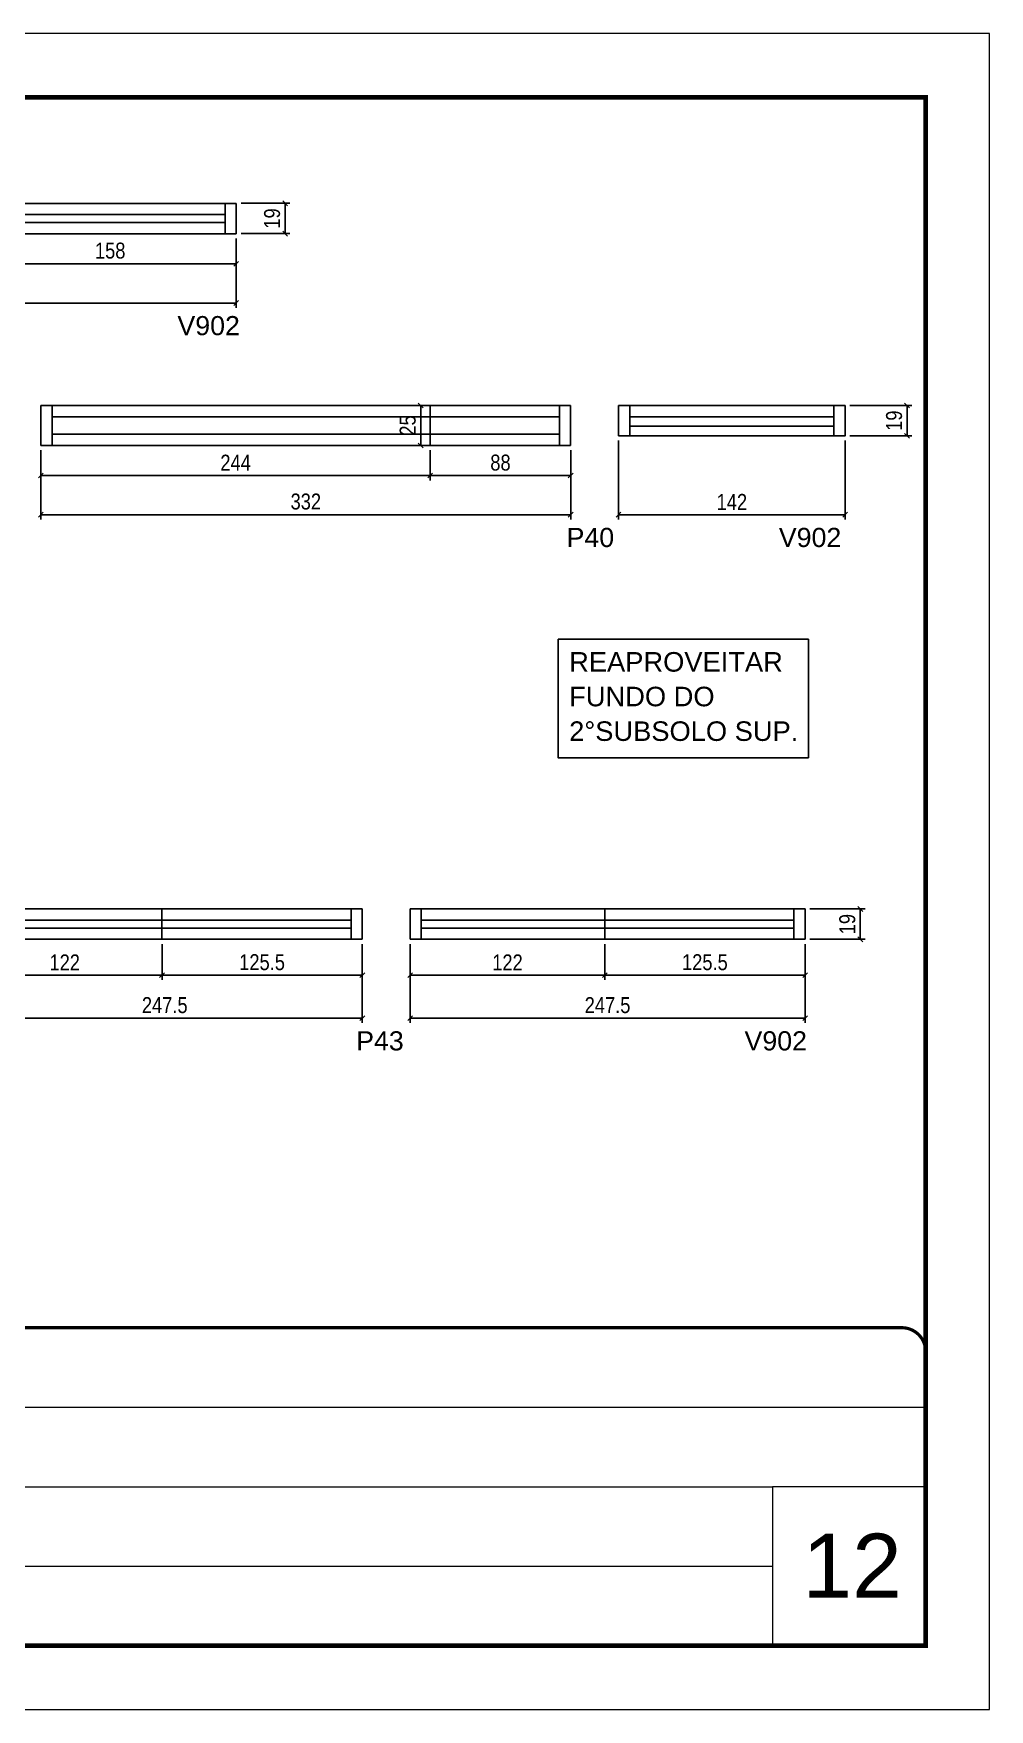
# Model space of a CAD drawing. Extents: x 1959 to 8212, y 239 to 4735.
# Drawn here: x 7613 to 8212, y 1388 to 2438 of the extents above; entities that cross this region are included whole.
import ezdxf

# ---------------------------------------------------------------- set-up
doc = ezdxf.new("R2010")
doc.units = 0
doc.linetypes.add('CONTINUO', pattern=[0])
doc.linetypes.add('DASHED', pattern=[0.75, 0.5, -0.25])
for name, color, linetype in [('5', 5, 'Continuous'), ('COTA', 241, 'Continuous'), ('Painéis', 200, 'Continuous'), ('SARR_2.2x7', 40, 'Continuous')]:
    doc.layers.add(name, color=color, linetype=linetype)
for name, color, linetype, lineweight in [('CARIMBO', 255, 'Continuous', 9), ('Folhas', 255, 'Continuous', 9), ('SARRAFO DE PRESSAO', 251, 'DASHED', 9)]:
    doc.layers.add(name, color=color, linetype=linetype, lineweight=lineweight)
doc.styles.add('ARIAL', font='arial.ttf')
doc.styles.add('COTA TECNICA', font='techl___.ttf', dxfattribs={"height": 10})
doc.styles.get("Standard").update_dxf_attribs({"font": 'arial.ttf'})
doc.dimstyles.new('PAINEL', dxfattribs={"dimtxt": 10, "dimasz": 3, "dimexe": 3, "dimexo": 3, "dimgap": 3, "dimtad": 1, "dimdec": 1, "dimzin": 12, "dimdsep": 46, "dimtxsty": 'COTA TECNICA', "dimblk1": 'OBLIQUE', "dimblk2": 'OBLIQUE', "dimsah": 1, "dimcen": 0.9, "dimclrd": 4, "dimclre": 4, "dimclrt": 240, "dimadec": 1, "dimazin": 3, "dimtfac": 1, "dimtdec": 1, "dimtmove": 0, "dimatfit": 3, "dimfxl": 1, "dimtolj": 1, "dimtzin": 12, "dimarcsym": 0})

# ---------------------------------------------------------------- blocks, each defined once
blk = doc.blocks.new('9999999999')
at = {"color": 30, "linetype": 'CONTINUO'}
for p, q in [((98564.6, 34379.6), (99584, 34379.6)), ((98564.6, 34329.8), (99488, 34329.8)), ((99584, 34329.8), (99488, 34329.8)), ((99488, 34329.8), (99488, 34230.2)), ((98564.6, 34280), (99488, 34280))]:
    blk.add_line(p, q, dxfattribs=at)
at = {"color": 30, "linetype": 'CONTINUO', "const_width": 2}
blk.add_lwpolyline([(99584, 34230.2), (99584, 34414.4, 0.414214), (99569, 34429.4), (98229, 34429.4, 0.414214), (98214, 34414.4), (98214, 34245.2, 0.414214), (98229, 34230.2), (99584, 34230.2)], format="xyb", dxfattribs=at)
at = {"layer": 'Folhas'}
blk.add_lwpolyline([(98139, 34190.2), (99624, 34190.2), (99624, 35240.2), (98139, 35240.2)], close=True, dxfattribs=at)
at = {"layer": 'Folhas', "color": 30, "const_width": 3}
blk.add_lwpolyline([(98214, 34230.2), (99584, 34230.2), (99584, 35200.2), (98214, 35200.2)], close=True, dxfattribs=at)
blk = doc.blocks.new('_Oblique')
at = {"color": 0, "linetype": 'ByBlock', "lineweight": -2}
blk.add_line((-0.5, -0.5), (0.5, 0.5), dxfattribs=at)
blk = doc.blocks.new('*D654')
at = {"layer": 'COTA', "color": 4, "lineweight": -2, "transparency": 16777216}
for p, q in [((6850.2, 2309.7), (6850.2, 2266.2)), ((7740.2, 2309.7), (7740.2, 2266.2)), ((6850.2, 2269.2), (7740.2, 2269.2))]:
    blk.add_line(p, q, dxfattribs=at)
at = {"layer": 'Defpoints', "color": 0, "transparency": 16777216}
for p in [(6850.2, 2312.7), (7740.2, 2312.7), (7740.2, 2269.2)]:
    blk.add_point(p, dxfattribs=at)
at = {"layer": 'COTA', "color": 4, "lineweight": -2, "transparency": 16777216, "xscale": 3, "yscale": 3, "zscale": 3, "rotation": 180}
blk.add_blockref('_Oblique', (6850.2, 2269.2), dxfattribs=at)
at = {"layer": 'COTA', "color": 4, "lineweight": -2, "transparency": 16777216, "xscale": 3, "yscale": 3, "zscale": 3}
blk.add_blockref('_Oblique', (7740.2, 2269.2), dxfattribs=at)
at = {"layer": 'COTA', "color": 240, "transparency": 16777216, "insert": (7295.2, 2277.4), "char_height": 10, "attachment_point": 5, "style": 'COTA TECNICA'}
blk.add_mtext('\\A1;890', dxfattribs=at)
blk = doc.blocks.new('*D656')
at = {"layer": 'COTA', "color": 4, "lineweight": -2, "transparency": 16777216}
for p, q in [((7743.2, 2331.7), (7773.8, 2331.7)), ((7770.8, 2331.7), (7770.8, 2312.7)), ((7743.2, 2312.7), (7773.8, 2312.7))]:
    blk.add_line(p, q, dxfattribs=at)
at = {"layer": 'Defpoints', "color": 0, "transparency": 16777216}
for p in [(7740.2, 2331.7), (7740.2, 2312.7), (7770.8, 2312.7)]:
    blk.add_point(p, dxfattribs=at)
at = {"layer": 'COTA', "color": 4, "lineweight": -2, "transparency": 16777216, "xscale": 3, "yscale": 3, "zscale": 3}
for p, rotation in [((7770.8, 2331.7), 90), ((7770.8, 2312.7), 270)]:
    blk.add_blockref('_Oblique', p, dxfattribs=dict(at, rotation=rotation))
at = {"layer": 'COTA', "color": 240, "transparency": 16777216, "insert": (7762.7, 2322.2), "char_height": 10, "attachment_point": 5, "rotation": 90, "style": 'COTA TECNICA'}
blk.add_mtext('\\A1;19', dxfattribs=at)
blk = doc.blocks.new('*D657')
at = {"layer": 'COTA', "color": 4, "lineweight": -2, "transparency": 16777216}
for p, q in [((7582.2, 2309.7), (7582.2, 2290.8)), ((7740.2, 2309.7), (7740.2, 2290.8)), ((7582.2, 2293.8), (7740.2, 2293.8))]:
    blk.add_line(p, q, dxfattribs=at)
at = {"layer": 'Defpoints', "color": 0, "transparency": 16777216}
for p in [(7582.2, 2312.7), (7740.2, 2312.7), (7740.2, 2293.8)]:
    blk.add_point(p, dxfattribs=at)
at = {"layer": 'COTA', "color": 4, "lineweight": -2, "transparency": 16777216, "xscale": 3, "yscale": 3, "zscale": 3, "rotation": 180}
blk.add_blockref('_Oblique', (7582.2, 2293.8), dxfattribs=at)
at = {"layer": 'COTA', "color": 4, "lineweight": -2, "transparency": 16777216, "xscale": 3, "yscale": 3, "zscale": 3}
blk.add_blockref('_Oblique', (7740.2, 2293.8), dxfattribs=at)
at = {"layer": 'COTA', "color": 240, "transparency": 16777216, "insert": (7661.2, 2302), "char_height": 10, "attachment_point": 5, "style": 'COTA TECNICA'}
blk.add_mtext('\\A1;158', dxfattribs=at)
blk = doc.blocks.new('*D673')
at = {"layer": 'COTA', "color": 4, "lineweight": -2, "transparency": 16777216}
for p, q in [((7617.8, 2177), (7617.8, 2133.6)), ((7949.8, 2177), (7949.8, 2133.6)), ((7617.8, 2136.6), (7949.8, 2136.6))]:
    blk.add_line(p, q, dxfattribs=at)
at = {"layer": 'Defpoints', "color": 0, "transparency": 16777216}
for p in [(7617.8, 2180), (7949.8, 2180), (7949.8, 2136.6)]:
    blk.add_point(p, dxfattribs=at)
at = {"layer": 'COTA', "color": 4, "lineweight": -2, "transparency": 16777216, "xscale": 3, "yscale": 3, "zscale": 3, "rotation": 180}
blk.add_blockref('_Oblique', (7617.8, 2136.6), dxfattribs=at)
at = {"layer": 'COTA', "color": 4, "lineweight": -2, "transparency": 16777216, "xscale": 3, "yscale": 3, "zscale": 3}
blk.add_blockref('_Oblique', (7949.8, 2136.6), dxfattribs=at)
at = {"layer": 'COTA', "color": 240, "transparency": 16777216, "insert": (7783.8, 2144.8), "char_height": 10, "attachment_point": 5, "style": 'COTA TECNICA'}
blk.add_mtext('\\A1;332', dxfattribs=at)
blk = doc.blocks.new('*D676')
at = {"layer": 'COTA', "color": 4, "lineweight": -2, "transparency": 16777216}
for p, q in [((7617.8, 2177), (7617.8, 2158.1)), ((7861.8, 2177), (7861.8, 2158.1)), ((7617.8, 2161.1), (7861.8, 2161.1))]:
    blk.add_line(p, q, dxfattribs=at)
at = {"layer": 'Defpoints', "color": 0, "transparency": 16777216}
for p in [(7617.8, 2180), (7861.8, 2180), (7861.8, 2161.1)]:
    blk.add_point(p, dxfattribs=at)
at = {"layer": 'COTA', "color": 4, "lineweight": -2, "transparency": 16777216, "xscale": 3, "yscale": 3, "zscale": 3, "rotation": 180}
blk.add_blockref('_Oblique', (7617.8, 2161.1), dxfattribs=at)
at = {"layer": 'COTA', "color": 4, "lineweight": -2, "transparency": 16777216, "xscale": 3, "yscale": 3, "zscale": 3}
blk.add_blockref('_Oblique', (7861.8, 2161.1), dxfattribs=at)
at = {"layer": 'COTA', "color": 240, "transparency": 16777216, "insert": (7739.8, 2169.2), "char_height": 10, "attachment_point": 5, "style": 'COTA TECNICA'}
blk.add_mtext('\\A1;244', dxfattribs=at)
blk = doc.blocks.new('*D677')
at = {"layer": 'COTA', "color": 4, "lineweight": -2, "transparency": 16777216}
for p, q in [((7861.8, 2177), (7861.8, 2158.1)), ((7949.8, 2177), (7949.8, 2158.1)), ((7861.8, 2161.1), (7949.8, 2161.1))]:
    blk.add_line(p, q, dxfattribs=at)
at = {"layer": 'Defpoints', "color": 0, "transparency": 16777216}
for p in [(7861.8, 2180), (7949.8, 2180), (7949.8, 2161.1)]:
    blk.add_point(p, dxfattribs=at)
at = {"layer": 'COTA', "color": 4, "lineweight": -2, "transparency": 16777216, "xscale": 3, "yscale": 3, "zscale": 3, "rotation": 180}
blk.add_blockref('_Oblique', (7861.8, 2161.1), dxfattribs=at)
at = {"layer": 'COTA', "color": 4, "lineweight": -2, "transparency": 16777216, "xscale": 3, "yscale": 3, "zscale": 3}
blk.add_blockref('_Oblique', (7949.8, 2161.1), dxfattribs=at)
at = {"layer": 'COTA', "color": 240, "transparency": 16777216, "insert": (7905.8, 2169.2), "char_height": 10, "attachment_point": 5, "style": 'COTA TECNICA'}
blk.add_mtext('\\A1;88', dxfattribs=at)
blk = doc.blocks.new('*D678')
at = {"layer": 'COTA', "color": 4, "lineweight": -2, "transparency": 16777216}
for p, q in [((7858.8, 2205), (7852.8, 2205)), ((7855.8, 2180), (7855.8, 2205)), ((7858.8, 2180), (7852.8, 2180))]:
    blk.add_line(p, q, dxfattribs=at)
at = {"layer": 'Defpoints', "color": 0, "transparency": 16777216}
for p in [(7855.8, 2205), (7861.8, 2205), (7861.8, 2180)]:
    blk.add_point(p, dxfattribs=at)
at = {"layer": 'COTA', "color": 4, "lineweight": -2, "transparency": 16777216, "xscale": 3, "yscale": 3, "zscale": 3}
for p, rotation in [((7855.8, 2205), 90), ((7855.8, 2180), 270)]:
    blk.add_blockref('_Oblique', p, dxfattribs=dict(at, rotation=rotation))
at = {"layer": 'COTA', "color": 240, "transparency": 16777216, "insert": (7847.7, 2192.5), "char_height": 10, "attachment_point": 5, "rotation": 90, "style": 'COTA TECNICA'}
blk.add_mtext('\\A1;25', dxfattribs=at)
blk = doc.blocks.new('*D680')
at = {"layer": 'COTA', "color": 4, "lineweight": -2, "transparency": 16777216}
for p, q in [((7979.8, 2183), (7979.8, 2133.6)), ((8121.8, 2183), (8121.8, 2133.6)), ((8121.8, 2136.6), (7979.8, 2136.6))]:
    blk.add_line(p, q, dxfattribs=at)
at = {"layer": 'Defpoints', "color": 0, "transparency": 16777216}
for p in [(7979.8, 2186), (8121.8, 2186), (7979.8, 2136.6)]:
    blk.add_point(p, dxfattribs=at)
at = {"layer": 'COTA', "color": 4, "lineweight": -2, "transparency": 16777216, "xscale": 3, "yscale": 3, "zscale": 3, "rotation": 180}
blk.add_blockref('_Oblique', (7979.8, 2136.6), dxfattribs=at)
at = {"layer": 'COTA', "color": 4, "lineweight": -2, "transparency": 16777216, "xscale": 3, "yscale": 3, "zscale": 3}
blk.add_blockref('_Oblique', (8121.8, 2136.6), dxfattribs=at)
at = {"layer": 'COTA', "color": 240, "transparency": 16777216, "insert": (8050.8, 2144.6), "char_height": 10, "attachment_point": 5, "style": 'COTA TECNICA'}
blk.add_mtext('\\A1;142', dxfattribs=at)
blk = doc.blocks.new('*D681')
at = {"layer": 'COTA', "color": 4, "lineweight": -2, "transparency": 16777216}
for p, q in [((8124.8, 2205), (8163.6, 2205)), ((8160.6, 2186), (8160.6, 2205)), ((8124.8, 2186), (8163.6, 2186))]:
    blk.add_line(p, q, dxfattribs=at)
at = {"layer": 'Defpoints', "color": 0, "transparency": 16777216}
for p in [(8121.8, 2205), (8160.6, 2205), (8121.8, 2186)]:
    blk.add_point(p, dxfattribs=at)
at = {"layer": 'COTA', "color": 4, "lineweight": -2, "transparency": 16777216, "xscale": 3, "yscale": 3, "zscale": 3}
for p, rotation in [((8160.6, 2205), 90), ((8160.6, 2186), 270)]:
    blk.add_blockref('_Oblique', p, dxfattribs=dict(at, rotation=rotation))
at = {"layer": 'COTA', "color": 240, "transparency": 16777216, "insert": (8152.5, 2195.5), "char_height": 10, "attachment_point": 5, "rotation": 90, "style": 'COTA TECNICA'}
blk.add_mtext('\\A1;19', dxfattribs=at)
blk = doc.blocks.new('*D687')
at = {"layer": 'COTA', "color": 4, "lineweight": -2, "transparency": 16777216}
for p, q in [((7571.7, 1867.6), (7571.7, 1818.2)), ((7819.2, 1867.6), (7819.2, 1818.2)), ((7571.7, 1821.2), (7819.2, 1821.2))]:
    blk.add_line(p, q, dxfattribs=at)
at = {"layer": 'Defpoints', "color": 0, "transparency": 16777216}
for p in [(7571.7, 1870.6), (7819.2, 1870.6), (7819.2, 1821.2)]:
    blk.add_point(p, dxfattribs=at)
at = {"layer": 'COTA', "color": 4, "lineweight": -2, "transparency": 16777216, "xscale": 3, "yscale": 3, "zscale": 3, "rotation": 180}
blk.add_blockref('_Oblique', (7571.7, 1821.2), dxfattribs=at)
at = {"layer": 'COTA', "color": 4, "lineweight": -2, "transparency": 16777216, "xscale": 3, "yscale": 3, "zscale": 3}
blk.add_blockref('_Oblique', (7819.2, 1821.2), dxfattribs=at)
at = {"layer": 'COTA', "color": 240, "transparency": 16777216, "insert": (7695.4, 1829.3), "char_height": 10, "attachment_point": 5, "style": 'COTA TECNICA'}
blk.add_mtext('\\A1;247.5', dxfattribs=at)
blk = doc.blocks.new('*D689')
at = {"layer": 'COTA', "color": 4, "lineweight": -2, "transparency": 16777216}
for p, q in [((7571.7, 1867.6), (7571.7, 1845.1)), ((7693.7, 1867.6), (7693.7, 1845.1)), ((7571.7, 1848.1), (7693.7, 1848.1))]:
    blk.add_line(p, q, dxfattribs=at)
at = {"layer": 'Defpoints', "color": 0, "transparency": 16777216}
for p in [(7571.7, 1870.6), (7693.7, 1870.6), (7693.7, 1848.1)]:
    blk.add_point(p, dxfattribs=at)
at = {"layer": 'COTA', "color": 4, "lineweight": -2, "transparency": 16777216, "xscale": 3, "yscale": 3, "zscale": 3, "rotation": 180}
blk.add_blockref('_Oblique', (7571.7, 1848.1), dxfattribs=at)
at = {"layer": 'COTA', "color": 4, "lineweight": -2, "transparency": 16777216, "xscale": 3, "yscale": 3, "zscale": 3}
blk.add_blockref('_Oblique', (7693.7, 1848.1), dxfattribs=at)
at = {"layer": 'COTA', "color": 240, "transparency": 16777216, "insert": (7632.7, 1856.1), "char_height": 10, "attachment_point": 5, "style": 'COTA TECNICA'}
blk.add_mtext('\\A1;122', dxfattribs=at)
blk = doc.blocks.new('*D690')
at = {"layer": 'COTA', "color": 4, "lineweight": -2, "transparency": 16777216}
for p, q in [((7693.7, 1867.6), (7693.7, 1845.1)), ((7819.2, 1867.6), (7819.2, 1845.1)), ((7693.7, 1848.1), (7819.2, 1848.1))]:
    blk.add_line(p, q, dxfattribs=at)
at = {"layer": 'Defpoints', "color": 0, "transparency": 16777216}
for p in [(7693.7, 1870.6), (7819.2, 1870.6), (7819.2, 1848.1)]:
    blk.add_point(p, dxfattribs=at)
at = {"layer": 'COTA', "color": 4, "lineweight": -2, "transparency": 16777216, "xscale": 3, "yscale": 3, "zscale": 3, "rotation": 180}
blk.add_blockref('_Oblique', (7693.7, 1848.1), dxfattribs=at)
at = {"layer": 'COTA', "color": 4, "lineweight": -2, "transparency": 16777216, "xscale": 3, "yscale": 3, "zscale": 3}
blk.add_blockref('_Oblique', (7819.2, 1848.1), dxfattribs=at)
at = {"layer": 'COTA', "color": 240, "transparency": 16777216, "insert": (7756.4, 1856.2), "char_height": 10, "attachment_point": 5, "style": 'COTA TECNICA'}
blk.add_mtext('\\A1;125.5', dxfattribs=at)
blk = doc.blocks.new('*D691')
at = {"layer": 'COTA', "color": 4, "lineweight": -2, "transparency": 16777216}
for p, q in [((7849.2, 1867.6), (7849.2, 1818.2)), ((8096.7, 1867.6), (8096.7, 1818.2)), ((7849.2, 1821.2), (8096.7, 1821.2))]:
    blk.add_line(p, q, dxfattribs=at)
at = {"layer": 'Defpoints', "color": 0, "transparency": 16777216}
for p in [(7849.2, 1870.6), (8096.7, 1870.6), (8096.7, 1821.2)]:
    blk.add_point(p, dxfattribs=at)
at = {"layer": 'COTA', "color": 4, "lineweight": -2, "transparency": 16777216, "xscale": 3, "yscale": 3, "zscale": 3, "rotation": 180}
blk.add_blockref('_Oblique', (7849.2, 1821.2), dxfattribs=at)
at = {"layer": 'COTA', "color": 4, "lineweight": -2, "transparency": 16777216, "xscale": 3, "yscale": 3, "zscale": 3}
blk.add_blockref('_Oblique', (8096.7, 1821.2), dxfattribs=at)
at = {"layer": 'COTA', "color": 240, "transparency": 16777216, "insert": (7972.9, 1829.3), "char_height": 10, "attachment_point": 5, "style": 'COTA TECNICA'}
blk.add_mtext('\\A1;247.5', dxfattribs=at)
blk = doc.blocks.new('*D692')
at = {"layer": 'COTA', "color": 4, "lineweight": -2, "transparency": 16777216}
for p, q in [((8099.7, 1889.6), (8134.3, 1889.6)), ((8131.3, 1870.6), (8131.3, 1889.6)), ((8099.7, 1870.6), (8134.3, 1870.6))]:
    blk.add_line(p, q, dxfattribs=at)
at = {"layer": 'Defpoints', "color": 0, "transparency": 16777216}
for p in [(8096.7, 1889.6), (8131.3, 1889.6), (8096.7, 1870.6)]:
    blk.add_point(p, dxfattribs=at)
at = {"layer": 'COTA', "color": 4, "lineweight": -2, "transparency": 16777216, "xscale": 3, "yscale": 3, "zscale": 3}
for p, rotation in [((8131.3, 1889.6), 90), ((8131.3, 1870.6), 270)]:
    blk.add_blockref('_Oblique', p, dxfattribs=dict(at, rotation=rotation))
at = {"layer": 'COTA', "color": 240, "transparency": 16777216, "insert": (8123.2, 1880.1), "char_height": 10, "attachment_point": 5, "rotation": 90, "style": 'COTA TECNICA'}
blk.add_mtext('\\A1;19', dxfattribs=at)
blk = doc.blocks.new('*D693')
at = {"layer": 'COTA', "color": 4, "lineweight": -2, "transparency": 16777216}
for p, q in [((7849.2, 1867.6), (7849.2, 1845.1)), ((7971.2, 1867.6), (7971.2, 1845.1)), ((7849.2, 1848.1), (7971.2, 1848.1))]:
    blk.add_line(p, q, dxfattribs=at)
at = {"layer": 'Defpoints', "color": 0, "transparency": 16777216}
for p in [(7849.2, 1870.6), (7971.2, 1870.6), (7971.2, 1848.1)]:
    blk.add_point(p, dxfattribs=at)
at = {"layer": 'COTA', "color": 4, "lineweight": -2, "transparency": 16777216, "xscale": 3, "yscale": 3, "zscale": 3, "rotation": 180}
blk.add_blockref('_Oblique', (7849.2, 1848.1), dxfattribs=at)
at = {"layer": 'COTA', "color": 4, "lineweight": -2, "transparency": 16777216, "xscale": 3, "yscale": 3, "zscale": 3}
blk.add_blockref('_Oblique', (7971.2, 1848.1), dxfattribs=at)
at = {"layer": 'COTA', "color": 240, "transparency": 16777216, "insert": (7910.2, 1856.1), "char_height": 10, "attachment_point": 5, "style": 'COTA TECNICA'}
blk.add_mtext('\\A1;122', dxfattribs=at)
blk = doc.blocks.new('*D694')
at = {"layer": 'COTA', "color": 4, "lineweight": -2, "transparency": 16777216}
for p, q in [((7971.2, 1867.6), (7971.2, 1845.1)), ((8096.7, 1867.6), (8096.7, 1845.1)), ((7971.2, 1848.1), (8096.7, 1848.1))]:
    blk.add_line(p, q, dxfattribs=at)
at = {"layer": 'Defpoints', "color": 0, "transparency": 16777216}
for p in [(7971.2, 1870.6), (8096.7, 1870.6), (8096.7, 1848.1)]:
    blk.add_point(p, dxfattribs=at)
at = {"layer": 'COTA', "color": 4, "lineweight": -2, "transparency": 16777216, "xscale": 3, "yscale": 3, "zscale": 3, "rotation": 180}
blk.add_blockref('_Oblique', (7971.2, 1848.1), dxfattribs=at)
at = {"layer": 'COTA', "color": 4, "lineweight": -2, "transparency": 16777216, "xscale": 3, "yscale": 3, "zscale": 3}
blk.add_blockref('_Oblique', (8096.7, 1848.1), dxfattribs=at)
at = {"layer": 'COTA', "color": 240, "transparency": 16777216, "insert": (8033.9, 1856.2), "char_height": 10, "attachment_point": 5, "style": 'COTA TECNICA'}
blk.add_mtext('\\A1;125.5', dxfattribs=at)

msp = doc.modelspace()

# ---------------------------------------------------------------- linework, layer by layer
at = {"layer": 'COTA'}
msp.add_lwpolyline([(7941.87, 2058.6), (8098.82, 2058.6), (8098.82, 1984.35), (7941.87, 1984.35)], close=True, dxfattribs=at)
at = {"layer": 'Painéis'}
for p, q in [((7094.16, 2331.67), (7740.16, 2331.67)), ((7740.16, 2331.67), (7740.16, 2312.67)), ((7740.16, 2312.67), (7094.16, 2312.67)), ((7617.77, 2179.98), (7617.77, 2204.98)), ((7617.77, 2204.98), (7949.77, 2204.98)), ((7861.77, 2179.98), (7861.77, 2204.98)), ((7949.77, 2204.98), (7949.77, 2179.98)), ((7949.77, 2179.98), (7617.77, 2179.98)), ((7819.16, 1889.58), (7571.66, 1889.58)), ((7693.66, 1870.58), (7693.66, 1889.58)), ((7819.16, 1889.58), (7819.16, 1870.58)), ((7849.16, 1870.58), (7849.16, 1889.58)), ((8096.66, 1889.58), (7849.16, 1889.58)), ((7971.16, 1870.58), (7971.16, 1889.58)), ((8096.66, 1889.58), (8096.66, 1870.58)), ((7819.16, 1870.58), (7571.66, 1870.58)), ((8096.66, 1870.58), (7849.16, 1870.58))]:
    msp.add_line(p, q, dxfattribs=at)
msp.add_lwpolyline([(7979.77, 2185.98), (7979.77, 2204.98), (8121.77, 2204.98), (8121.77, 2185.98)], close=True, dxfattribs=at)
at = {"layer": 'SARR_2.2x7', "linetype": 'Continuous'}
for p, q in [((7733.16, 2331.67), (7733.16, 2312.67)), ((7733.16, 2324.67), (7582.16, 2324.67)), ((7582.16, 2319.67), (7733.16, 2319.67)), ((7624.77, 2204.98), (7624.77, 2179.98)), ((7942.77, 2197.98), (7624.77, 2197.98)), ((7942.77, 2204.98), (7942.77, 2179.98)), ((7986.77, 2204.98), (7986.77, 2185.98)), ((7986.77, 2197.98), (8114.77, 2197.98)), ((8114.77, 2204.98), (8114.77, 2185.98)), ((7624.77, 2186.98), (7942.77, 2186.98)), ((7986.77, 2191.98), (8114.77, 2191.98)), ((7812.16, 1882.58), (7578.66, 1882.58)), ((7812.16, 1889.58), (7812.16, 1870.58)), ((7856.16, 1889.58), (7856.16, 1870.58)), ((8089.66, 1882.58), (7856.16, 1882.58)), ((8089.66, 1889.58), (8089.66, 1870.58)), ((7578.66, 1877.58), (7812.16, 1877.58)), ((7856.16, 1877.58), (8089.66, 1877.58))]:
    msp.add_line(p, q, dxfattribs=at)

# ---------------------------------------------------------------- block references
at = {"layer": 'SARRAFO DE PRESSAO', "color": 6, "linetype": 'ByBlock'}
msp.add_blockref('9999999999', (-91411.71, -32802.14), dxfattribs=at)

# ---------------------------------------------------------------- texts
at = {"color": 0, "linetype": 'Continuous', "ltscale": 5, "style": 'ARIAL'}
for s, height, p in [('REAPROVEITAR ', 12.2353, (7948.85, 2038.29)), ('FUNDO DO', 12.235, (7948.85, 2016.58)), ('2°SUBSOLO SUP.', 12.2353, (7948.85, 1994.88))]:
    msp.add_text(s, height=height, dxfattribs=at).set_placement(p)
at = {"layer": '5', "linetype": 'Continuous'}
for s, rotation, p in [('V902', 359.99996, (7703.34, 2249.05)), ('P40', 359.99996, (7947.22, 2116.35)), ('V902', 359.99996, (8080.24, 2116.35)), ('P43', 0.00004, (7815.35, 1800.97)), ('V902', 0.00004, (8058.73, 1800.97))]:
    msp.add_text(s, height=12, rotation=rotation, dxfattribs=at).set_placement(p)
at = {"layer": 'CARIMBO', "style": 'ARIAL'}
msp.add_text('12', height=40, dxfattribs=at).set_placement((8095.13, 1458.21))

# ---------------------------------------------------------------- dimensions: what is measured, and where the dimension line sits
at = {"layer": 'COTA'}
for base, p1, p2, picture, middle in [((7770.79, 2312.67), (7740.16, 2331.67), (7740.16, 2312.67), '*D656', (7762.7, 2322.17)), ((7855.83, 2204.98), (7861.77, 2179.98), (7861.77, 2204.98), '*D678', (7847.72, 2192.48)), ((8160.59, 2204.98), (8121.77, 2185.98), (8121.77, 2204.98), '*D681', (8152.5, 2195.48)), ((8131.29, 1889.58), (8096.66, 1870.58), (8096.66, 1889.58), '*D692', (8123.2, 1880.08))]:
    dim = msp.add_linear_dim(base=base, p1=p1, p2=p2, angle=90, dimstyle='PAINEL', dxfattribs=at)
    dim.commit()
    dim.dimension.update_dxf_attribs({"geometry": picture, "text_midpoint": middle})
for base, p1, p2, picture, middle in [((7740.16, 2269.25), (6850.16, 2312.67), (7740.16, 2312.67), '*D654', (7295.16, 2277.38)), ((7740.16, 2293.83), (7582.16, 2312.67), (7740.16, 2312.67), '*D657', (7661.16, 2301.96)), ((7979.77, 2136.55), (8121.77, 2185.98), (7979.77, 2185.98), '*D680', (8050.77, 2144.63)), ((7949.77, 2136.55), (7617.77, 2179.98), (7949.77, 2179.98), '*D673', (7783.77, 2144.77)), ((7861.77, 2161.13), (7617.77, 2179.98), (7861.77, 2179.98), '*D676', (7739.77, 2169.21)), ((7819.16, 1821.17), (7571.66, 1870.58), (7819.16, 1870.58), '*D687', (7695.41, 1829.28)), ((7693.66, 1848.08), (7571.66, 1870.58), (7693.66, 1870.58), '*D689', (7632.66, 1856.13)), ((8096.66, 1821.17), (7849.16, 1870.58), (8096.66, 1870.58), '*D691', (7972.91, 1829.28)), ((7971.16, 1848.08), (7849.16, 1870.58), (7971.16, 1870.58), '*D693', (7910.16, 1856.13))]:
    dim = msp.add_linear_dim(base=base, p1=p1, p2=p2, dimstyle='PAINEL', dxfattribs=at)
    dim.commit()
    dim.dimension.update_dxf_attribs({"geometry": picture, "text_midpoint": middle})
for base, p1, p2, picture, middle in [((7949.77, 2161.13), (7861.77, 2179.98), (7949.77, 2179.98), '*D677', (7905.77, 2169.23)), ((7819.16, 1848.08), (7693.66, 1870.58), (7819.16, 1870.58), '*D690', (7756.41, 1856.19)), ((8096.66, 1848.08), (7971.16, 1870.58), (8096.66, 1870.58), '*D694', (8033.91, 1856.19))]:
    dim = msp.add_linear_dim(base=base, p1=p1, p2=p2, dimstyle='PAINEL', override={"dimtmove": 1}, dxfattribs=at)
    dim.commit()
    dim.dimension.update_dxf_attribs({"geometry": picture, "text_midpoint": middle})

doc.saveas('drawing.dxf')
